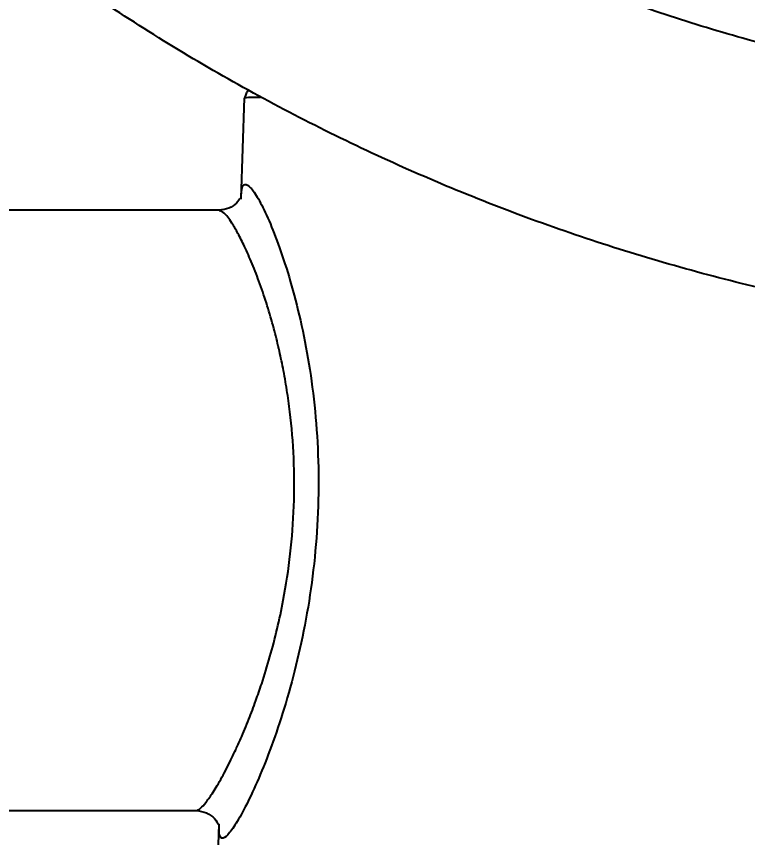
# Model space of a CAD drawing. Header units: millimetres. Extents: x 2384 to 4064, y 886 to 2074.
# Drawn here: x 2839.9 to 2894.7, y 1054.9 to 1116.7 of the extents above; entities that cross this region are included whole.
import ezdxf

# ---------------------------------------------------------------- set-up
doc = ezdxf.new("R2010")
doc.units = ezdxf.units.MM
doc.layers.add('标注', color=3, linetype='Continuous', lineweight=13)
doc.styles.get("Standard").update_dxf_attribs({"font": 'arial.ttf'})
doc.dimstyles.new('AM_ISO', dxfattribs={"dimtxt": 3.5, "dimasz": 3.5, "dimexe": 1, "dimexo": 1, "dimgap": 1.5, "dimtad": 1, "dimdsep": 46, "dimtxsty": 'Standard', "dimcen": 0, "dimclrd": 256, "dimclre": 256, "dimclrt": 2, "dimadec": 0, "dimazin": 2, "dimtp": 0.1, "dimtm": 0.1, "dimtfac": 0.71, "dimtdec": 3, "dimtmove": 0, "dimatfit": 3, "dimfxl": 0, "dimlwd": -1, "dimlwe": -1, "dimarcsym": 0})

# ---------------------------------------------------------------- blocks, each defined once
blk = doc.blocks.new('*D56')
at = {"layer": 'Defpoints', "color": 0, "transparency": 16777216}
for p in [(2929.515, 1243.835), (2780.072, 1001.464), (2927.762, 1001.464)]:
    blk.add_point(p, dxfattribs=at)
at = {"layer": '标注', "linetype": 'ByBlock', "transparency": 16777216}
for p, q in [((2928.515, 1243.835), (2779.072, 1243.835)), ((2780.072, 1240.335), (2780.072, 1004.964)), ((2926.762, 1001.464), (2779.072, 1001.464))]:
    blk.add_line(p, q, dxfattribs=at)
at = {"layer": '标注', "transparency": 16777216}
for points in [[(2779.489, 1240.335), (2780.655, 1240.335), (2780.072, 1243.835)], [(2779.489, 1004.964), (2780.655, 1004.964), (2780.072, 1001.464)]]:
    blk.add_solid(points, dxfattribs=at)
at = {"layer": '标注', "color": 2, "transparency": 16777216, "insert": (2769.429, 1110.165), "char_height": 8, "attachment_point": 5, "rotation": 90}
blk.add_mtext('\\A1;{\\fSimSun|b0|i0|c134|p2;\\H2.28571x;245}', dxfattribs=at)

msp = doc.modelspace()

# ---------------------------------------------------------------- linework, layer by layer
at = {"color": 7, "linetype": 'Continuous', "lineweight": 25}
for p, q in [((2857.011, 1110.608), (2856.745, 1102.998)), ((2855.125, 1102.176), (2838.616, 1102.176)), ((2838.936, 1057.176), (2853.399, 1057.176)), ((2855.109, 1056.138), (2855.055, 1054.608))]:
    msp.add_line(p, q, dxfattribs=at)
msp.add_arc((2858.084, 1088.141), 22.492, 89.61869, 92.73331, dxfattribs=at)
for points, knots in [([(3082.217, 1240.42), (3082.236, 1241.671), (3082.29, 1245.228), (3082.133, 1251.093), (3081.649, 1257.998), (3080.846, 1264.874), (3079.731, 1271.706), (3078.305, 1278.48), (3076.571, 1285.182), (3074.534, 1291.798), (3072.197, 1298.314), (3069.564, 1304.717), (3066.643, 1310.993), (3063.438, 1317.129), (3059.956, 1323.112), (3056.205, 1328.93), (3052.192, 1334.571), (3047.926, 1340.023), (3043.416, 1345.275), (3038.671, 1350.315), (3033.701, 1355.133), (3028.516, 1359.72), (3023.127, 1364.065), (3017.545, 1368.16), (3011.783, 1371.996), (3005.851, 1375.565), (2999.763, 1378.86), (2993.53, 1381.873), (2987.167, 1384.599), (2980.686, 1387.031), (2974.1, 1389.165), (2967.425, 1390.997), (2960.672, 1392.522), (2953.857, 1393.737), (2946.994, 1394.64), (2940.096, 1395.228), (2933.179, 1395.502), (2926.256, 1395.459), (2919.343, 1395.101), (2912.453, 1394.427), (2905.602, 1393.44), (2898.802, 1392.141), (2892.069, 1390.533), (2885.416, 1388.62), (2878.857, 1386.405), (2872.407, 1383.893), (2866.077, 1381.089), (2859.882, 1378), (2853.835, 1374.63), (2847.947, 1370.989), (2842.232, 1367.082), (2836.702, 1362.919), (2831.366, 1358.508), (2826.238, 1353.858), (2821.328, 1348.979), (2816.645, 1343.88), (2812.199, 1338.574), (2808.001, 1333.07), (2804.058, 1327.38), (2800.378, 1321.516), (2796.97, 1315.49), (2793.841, 1309.316), (2790.997, 1303.004), (2788.443, 1296.57), (2786.186, 1290.025), (2784.23, 1283.385), (2782.579, 1276.662), (2781.236, 1269.871), (2780.205, 1263.026), (2779.487, 1256.14), (2779.085, 1249.23), (2778.998, 1242.308), (2779.227, 1235.389), (2779.771, 1228.488), (2780.63, 1221.618), (2781.801, 1214.796), (2783.283, 1208.034), (2785.071, 1201.346), (2787.163, 1194.747), (2789.554, 1188.25), (2792.238, 1181.87), (2795.211, 1175.618), (2798.467, 1169.509), (2801.998, 1163.554), (2805.796, 1157.767), (2809.855, 1152.159), (2814.166, 1146.743), (2818.719, 1141.528), (2823.505, 1136.527), (2828.515, 1131.749), (2833.738, 1127.206), (2839.162, 1122.905), (2844.777, 1118.856), (2850.571, 1115.067), (2856.532, 1111.547), (2862.647, 1108.303), (2868.904, 1105.341), (2875.289, 1102.668), (2881.79, 1100.289), (2888.393, 1098.209), (2895.084, 1096.432), (2901.848, 1094.963), (2908.673, 1093.804), (2915.544, 1092.957), (2922.446, 1092.425), (2929.365, 1092.209), (2936.287, 1092.308), (2943.197, 1092.723), (2950.081, 1093.453), (2956.925, 1094.497), (2963.713, 1095.852), (2970.433, 1097.515), (2977.07, 1099.483), (2983.61, 1101.751), (2990.04, 1104.316), (2996.346, 1107.172), (3002.516, 1110.312), (3008.535, 1113.731), (3014.392, 1117.421), (3020.075, 1121.374), (3025.571, 1125.583), (3030.87, 1130.038), (3035.96, 1134.73), (3040.83, 1139.649), (3045.471, 1144.786), (3049.873, 1150.129), (3054.026, 1155.667), (3057.922, 1161.389), (3061.553, 1167.283), (3064.912, 1173.336), (3067.99, 1179.537), (3070.783, 1185.871), (3073.283, 1192.326), (3075.486, 1198.889), (3077.388, 1205.545), (3078.984, 1212.282), (3080.27, 1219.083), (3081.245, 1225.937), (3081.894, 1232.707), (3082.145, 1237.542), (3082.208, 1240.073), (3082.217, 1240.42)], [0, 0, 0, 0, 0.00394, 0.011205, 0.01847, 0.025736, 0.033001, 0.040266, 0.047531, 0.054797, 0.062062, 0.069327, 0.076593, 0.083858, 0.091123, 0.098389, 0.105654, 0.112919, 0.120185, 0.12745, 0.134715, 0.141981, 0.149246, 0.156511, 0.163777, 0.171042, 0.178307, 0.185573, 0.192838, 0.200103, 0.207369, 0.214634, 0.221899, 0.229165, 0.23643, 0.243695, 0.250961, 0.258226, 0.265491, 0.272757, 0.280022, 0.287287, 0.294553, 0.301818, 0.309083, 0.316349, 0.323614, 0.330879, 0.338145, 0.34541, 0.352675, 0.35994, 0.367206, 0.374471, 0.381736, 0.389002, 0.396267, 0.403532, 0.410798, 0.418063, 0.425328, 0.432594, 0.439859, 0.447124, 0.45439, 0.461655, 0.46892, 0.476186, 0.483451, 0.490716, 0.497982, 0.505247, 0.512512, 0.519778, 0.527043, 0.534308, 0.541574, 0.548839, 0.556104, 0.56337, 0.570635, 0.5779, 0.585166, 0.592431, 0.599696, 0.606962, 0.614227, 0.621492, 0.628758, 0.636023, 0.643288, 0.650554, 0.657819, 0.665084, 0.67235, 0.679615, 0.68688, 0.694146, 0.701411, 0.708676, 0.715941, 0.723207, 0.730472, 0.737737, 0.745003, 0.752268, 0.759533, 0.766799, 0.774064, 0.781329, 0.788595, 0.79586, 0.803125, 0.810391, 0.817656, 0.824921, 0.832187, 0.839452, 0.846717, 0.853983, 0.861248, 0.868513, 0.875779, 0.883044, 0.890309, 0.897575, 0.90484, 0.912105, 0.919371, 0.926636, 0.933901, 0.941167, 0.948432, 0.955697, 0.962963, 0.970228, 0.977493, 0.984759, 0.992024, 0.998907, 1, 1, 1, 1]), ([(2978.457, 1118.912), (2978.114, 1118.773), (2975.762, 1117.821), (2971.291, 1116.341), (2965.057, 1114.496), (2958.731, 1112.983), (2952.341, 1111.772), (2945.899, 1110.875), (2939.422, 1110.291), (2932.924, 1110.023), (2926.42, 1110.07), (2919.926, 1110.433), (2913.458, 1111.112), (2907.03, 1112.103), (2900.658, 1113.406), (2894.357, 1115.017), (2888.142, 1116.931), (2882.026, 1119.146), (2876.026, 1121.655), (2870.155, 1124.452), (2864.426, 1127.531), (2858.854, 1130.885), (2853.451, 1134.506), (2848.23, 1138.385), (2843.204, 1142.512), (2838.385, 1146.879), (2833.783, 1151.475), (2829.41, 1156.289), (2825.276, 1161.31), (2821.39, 1166.526), (2817.763, 1171.924), (2814.402, 1177.492), (2811.315, 1183.217), (2808.511, 1189.085), (2805.994, 1195.082), (2803.772, 1201.194), (2801.85, 1207.408), (2800.227, 1213.706), (2798.933, 1220.078), (2798.098, 1225.124), (2797.804, 1228.051), (2797.727, 1228.822)], [0, 0, 0, 0, 0.004551, 0.031197, 0.057844, 0.08449, 0.111137, 0.137783, 0.16443, 0.191076, 0.217723, 0.244369, 0.271015, 0.297662, 0.324308, 0.350955, 0.377601, 0.404248, 0.430894, 0.457541, 0.484187, 0.510834, 0.53748, 0.564127, 0.590773, 0.61742, 0.644066, 0.670713, 0.697359, 0.724005, 0.750652, 0.777298, 0.803945, 0.830591, 0.857238, 0.883884, 0.910531, 0.937177, 0.963824, 0.99047, 1, 1, 1, 1]), ([(2857.303, 1111.198), (2857.243, 1111.109), (2857.13, 1110.939), (2857.079, 1110.742), (2857.054, 1110.648)], [0, 0, 0, 0, 0.524784, 1, 1, 1, 1]), ([(2856.77, 1103.065), (2856.779, 1103.298), (2856.801, 1103.907), (2857.033, 1104.19), (2857.453, 1103.976), (2858.043, 1103.115), (2858.759, 1101.68), (2859.553, 1099.708), (2860.369, 1097.254), (2861.143, 1094.377), (2861.81, 1091.13), (2862.305, 1087.595), (2862.577, 1083.845), (2862.588, 1079.991), (2862.329, 1076.131), (2861.821, 1072.388), (2861.107, 1068.837), (2860.244, 1065.568), (2859.294, 1062.631), (2858.322, 1060.095), (2857.389, 1058.005), (2856.558, 1056.428), (2855.876, 1055.409), (2855.394, 1055.015), (2855.12, 1055.199), (2855.117, 1055.832), (2855.115, 1056.138)], [0, 0, 0, 0, 0.026297, 0.06863, 0.111165, 0.153547, 0.195966, 0.238504, 0.280917, 0.323529, 0.365988, 0.40857, 0.450953, 0.493551, 0.535924, 0.578507, 0.620753, 0.663376, 0.705699, 0.748302, 0.790705, 0.833304, 0.875705, 0.918303, 0.960645, 1, 1, 1, 1]), ([(2856.725, 1103.061), (2856.722, 1103.069), (2856.713, 1103.09), (2856.496, 1102.747), (2855.944, 1102.295), (2855.378, 1102.214), (2855.114, 1102.176)], [0, 0, 0, 0, 0.202928, 0.504729, 0.769543, 1, 1, 1, 1]), ([(2853.398, 1057.207), (2853.409, 1057.197), (2853.476, 1057.131), (2853.725, 1057.333), (2854.106, 1057.726), (2854.517, 1058.301), (2854.904, 1058.915), (2855.238, 1059.489), (2855.591, 1060.138), (2855.965, 1060.872), (2856.35, 1061.677), (2856.818, 1062.715), (2857.325, 1063.935), (2857.852, 1065.327), (2858.389, 1066.882), (2858.935, 1068.662), (2859.483, 1070.762), (2860.03, 1073.316), (2860.502, 1076.399), (2860.774, 1080.002), (2860.759, 1083.604), (2860.517, 1086.504), (2860.206, 1088.727), (2859.926, 1090.311), (2859.596, 1091.854), (2859.203, 1093.432), (2858.725, 1095.075), (2858.176, 1096.704), (2857.599, 1098.196), (2857.044, 1099.453), (2856.53, 1100.471), (2855.994, 1101.379), (2855.482, 1102.058), (2855.237, 1102.115), (2855.124, 1102.142)], [0, 0, 0, 0, 0.0062413, 0.0395006, 0.0726747, 0.1063747, 0.1256815, 0.1460233, 0.1655541, 0.1850249, 0.2065368, 0.2259369, 0.2567396, 0.2836319, 0.3065955, 0.3411292, 0.3740053, 0.4065532, 0.4566665, 0.5064815, 0.5565567, 0.6065174, 0.6310151, 0.6567259, 0.6807332, 0.7067423, 0.7384596, 0.7722959, 0.8069154, 0.8422724, 0.8745224, 0.9070217, 0.9569537, 1, 1, 1, 1]), ([(2853.386, 1057.176), (2853.665, 1057.134), (2854.263, 1057.045), (2854.849, 1056.533), (2855.072, 1056.126), (2855.083, 1056.132), (2855.088, 1056.135)], [0, 0, 0, 0, 0.225318, 0.483888, 0.777122, 1, 1, 1, 1])]:
    msp.add_open_spline(points, degree=3, knots=knots, dxfattribs=at)

# ---------------------------------------------------------------- dimensions: what is measured, and where the dimension line sits
at = {"layer": '标注'}
dim = msp.add_linear_dim(base=(2780.072, 1001.464), p1=(2929.515, 1243.835), p2=(2927.762, 1001.464), angle=90, text='{\\fSimSun|b0|i0|c134|p2;\\H2.28571x;245}', dimstyle='AM_ISO', override={"dimtxt": 8, "dimtp": 0, "dimtm": 0, "dimtfac": 1, "dimtolj": 1, "dimtzin": 0}, dxfattribs=at)
dim.commit()
dim.dimension.update_dxf_attribs({"geometry": '*D56', "text_midpoint": (2780.072, 1110.165), "dimtype": 160})

doc.saveas('drawing.dxf')
